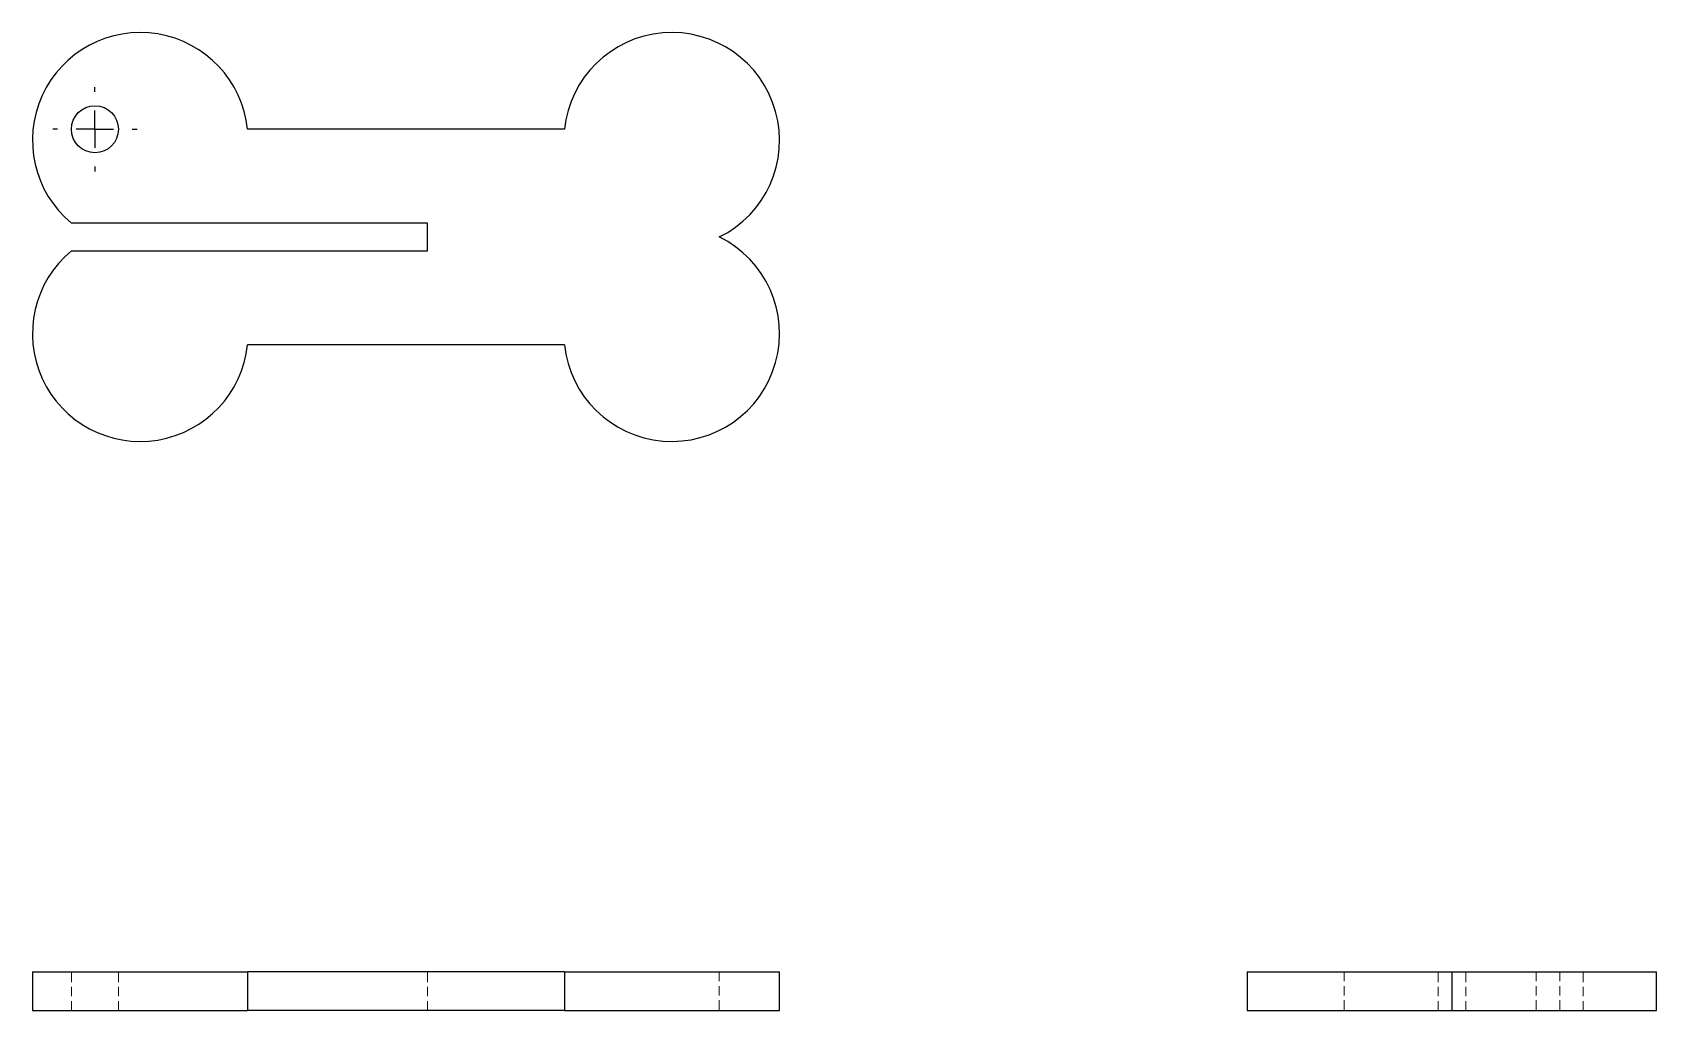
# Model space of a CAD drawing. Header units: millimetres. Extents: x 33 to 250, y 54 to 185.
import ezdxf

# ---------------------------------------------------------------- set-up
doc = ezdxf.new("R2010")
doc.units = ezdxf.units.MM
doc.linetypes.add('HIDDEN', pattern=[1.905, 1.27, -0.635])
doc.layers.add('10', color=7, linetype='Continuous')

# ---------------------------------------------------------------- blocks, each defined once
blk = doc.blocks.new('SW_CENTERMARKSYMBOL_0')
at = {"layer": '10', "color": 0}
for p, q in [((0, 5), (0, 5.65)), ((0, 0), (0, 2.5)), ((-5, 0), (-5.65, 0)), ((0, 0), (-2.5, 0)), ((0, 0), (0, -2.5)), ((0, 0), (2.5, 0)), ((5, 0), (5.65, 0)), ((0, -5), (0, -5.65))]:
    blk.add_line(p, q, dxfattribs=at)

msp = doc.modelspace()

# ---------------------------------------------------------------- linework, layer by layer
at = {"color": 7, "linetype": 'Continuous', "lineweight": 25}
for p, q in [((104.21, 172.43), (61.79, 172.43)), ((85.86, 159.85), (38.21, 159.85)), ((85.86, 156.15), (85.86, 159.85)), ((38.21, 156.15), (85.86, 156.15)), ((104.21, 143.57), (61.79, 143.57)), ((33, 59.59), (33, 54.41)), ((33, 59.59), (61.79, 59.59)), ((61.79, 59.59), (61.79, 54.41)), ((104.21, 59.59), (61.79, 59.59)), ((104.21, 59.59), (104.21, 54.41)), ((104.21, 59.59), (133, 59.59)), ((133, 54.41), (133, 59.59)), ((195.61, 59.59), (195.61, 54.41)), ((195.61, 59.59), (223, 59.59)), ((223, 59.59), (223, 54.41)), ((223, 59.59), (250.39, 59.59)), ((250.39, 54.41), (250.39, 59.59)), ((33, 54.41), (61.79, 54.41)), ((104.21, 54.41), (61.79, 54.41)), ((104.21, 54.41), (133, 54.41)), ((195.61, 54.41), (223, 54.41)), ((223, 54.41), (250.39, 54.41))]:
    msp.add_line(p, q, dxfattribs=at)
at = {"color": 7, "linetype": 'HIDDEN', "lineweight": 18}
for p, q in [((38.21, 54.41), (38.21, 59.59)), ((44.5, 54.41), (44.5, 59.59)), ((85.86, 54.41), (85.86, 59.59)), ((124.93, 59.59), (124.93, 54.41)), ((208.57, 59.59), (208.57, 54.41)), ((221.15, 54.41), (221.15, 59.59)), ((224.85, 54.41), (224.85, 59.59)), ((234.29, 59.59), (234.29, 54.41)), ((237.43, 59.59), (237.43, 54.41)), ((240.58, 54.41), (240.58, 59.59))]:
    msp.add_line(p, q, dxfattribs=at)
at = {"color": 7, "linetype": 'Continuous', "lineweight": 25}
msp.add_circle((41.36, 172.43), 3.15, dxfattribs=at)
for centre, start, end in [((47.43, 170.95), 5.8868, 230.2849), ((118.57, 170.95), 296.177, 174.1132), ((118.57, 145.05), 185.8868, 63.823), ((47.43, 145.05), 129.7151, 354.1132)]:
    msp.add_arc(centre, 14.43, start, end, dxfattribs=at)

# ---------------------------------------------------------------- block references
at = {"layer": '10'}
msp.add_blockref('SW_CENTERMARKSYMBOL_0', (41.36, 172.43), dxfattribs=at)

doc.saveas('drawing.dxf')
